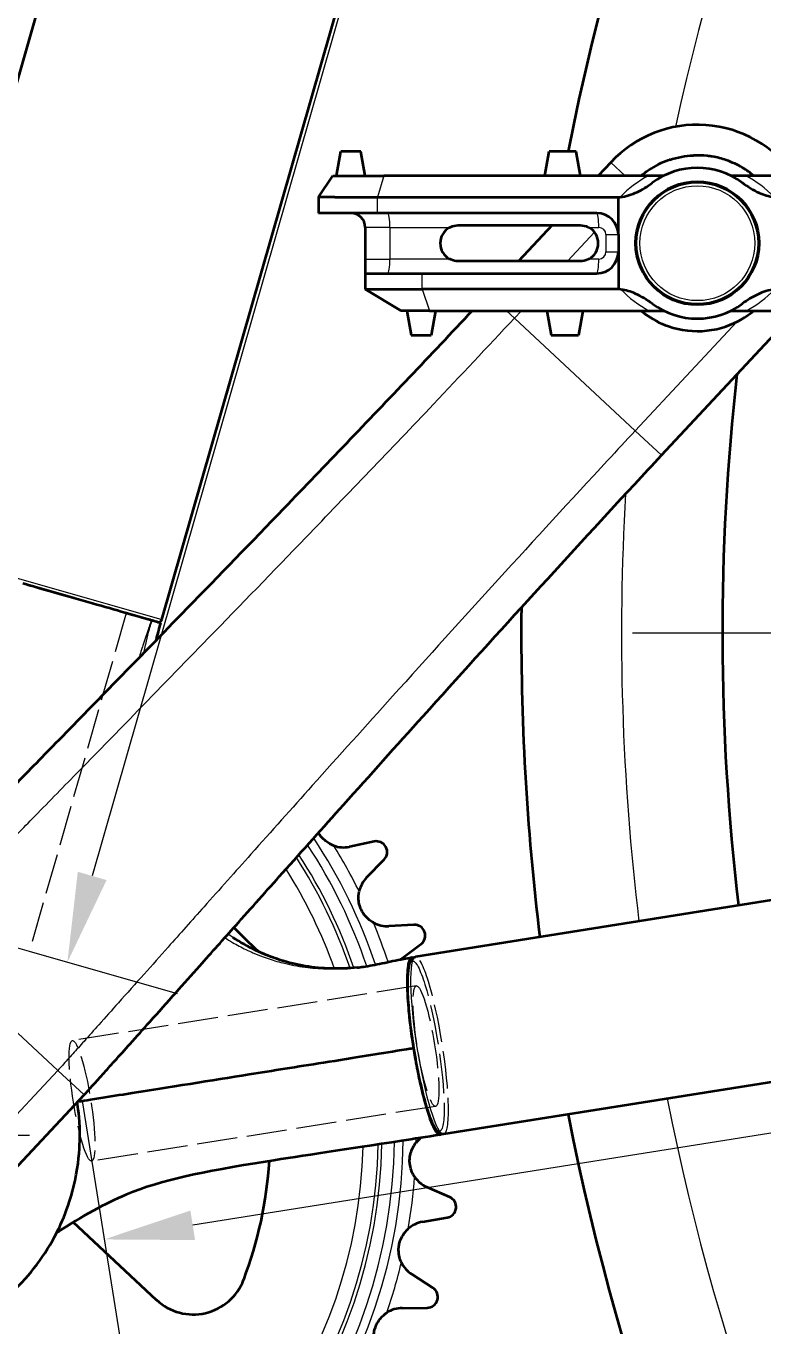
# Model space of a CAD drawing. Header units: millimetres. Extents: x 103 to 2059, y 115 to 1460.
# Drawn here: x 1224.3 to 1326.9, y 564.4 to 745.5 of the extents above; entities that cross this region are included whole.
import ezdxf

# ---------------------------------------------------------------- set-up
doc = ezdxf.new("R2010")
doc.units = ezdxf.units.MM
doc.header["$LTSCALE"] = 5
doc.linetypes.add('CHAIN', pattern=[0.3543, 0.2362, -0.0295, 0.0591, -0.0295])
doc.linetypes.add('DASHED', pattern=[0.2068, 0.1655, -0.0413])
for name, color, linetype, lineweight in [('Center Mark (ISO)', 7, 'Continuous', 9), ('Dimension (ISO)', 7, 'Continuous', 9), ('Hidden (ISO)', 7, 'DASHED', 9), ('Hidden Narrow (ISO)', 7, 'DASHED', 9), ('Visible (ISO)', 7, 'Continuous', 35), ('Visible Narrow (ISO)', 7, 'Continuous', 9)]:
    doc.layers.add(name, color=color, linetype=linetype, lineweight=lineweight)
doc.styles.add('Note Text (ISO)', font='tahoma.ttf')
doc.dimstyles.new('Default (ISO)', dxfattribs={"dimscale": 5, "dimtxt": 3.5, "dimasz": 2.5, "dimexe": 3.175, "dimexo": 0, "dimgap": 0.762, "dimtad": 1, "dimdec": 1, "dimrnd": 1e-08, "dimzin": 4, "dimtxsty": 'Note Text (ISO)', "dimcen": 0.09, "dimdle": 10, "dimclrd": 256, "dimclre": 256, "dimclrt": 256, "dimadec": 0, "dimazin": 0, "dimtfac": 1.001486, "dimtmove": 0, "dimatfit": 3, "dimfxl": 0, "dimtolj": 1, "dimtzin": 0, "dimlwd": -1, "dimlwe": -1, "dimarcsym": 0})

# ---------------------------------------------------------------- blocks, each defined once
blk = doc.blocks.new('*D5')
at = {"layer": 'Defpoints', "color": 0}
for p in [(881.23, 1080.41), (1321.29, 1080.41), (1221.3, 1034.49), (1204.71, 673.84)]:
    blk.add_point(p, dxfattribs=at)
at = {"layer": 'Dimension (ISO)'}
blk.add_arc((1321.29, 1080.41), 110.03, 186.5127, 247.4873, dxfattribs=at)
for points in [[(1209.89, 1067.81), (1214.05, 1068.05), (1211.26, 1080.41)], [(1279.85, 980.74), (1278.48, 976.8), (1290.96, 974.65)]]:
    blk.add_solid(points, dxfattribs=at)
at = {"layer": 'Dimension (ISO)', "insert": (1239.83, 1041.1), "char_height": 17.5, "attachment_point": 1, "rotation": 307, "style": 'Note Text (ISO)'}
blk.add_mtext('\\A1;74°', dxfattribs=at)
blk = doc.blocks.new('*D9')
at = {"layer": 'Defpoints', "color": 0}
for p in [(1345.64, 1037.63), (1627.65, 678.26), (1612.28, 666.19)]:
    blk.add_point(p, dxfattribs=at)
at = {"layer": 'Dimension (ISO)'}
for p, q in [((1345.64, 1037.63), (1317.77, 1015.77)), ((1337.98, 1015.73), (1604.56, 676.03)), ((1627.65, 678.26), (1599.79, 656.39))]:
    blk.add_line(p, q, dxfattribs=at)
for points in [[(1339.62, 1017.02), (1336.34, 1014.45), (1330.26, 1025.57)], [(1606.2, 677.31), (1602.92, 674.74), (1612.28, 666.19)]]:
    blk.add_solid(points, dxfattribs=at)
at = {"layer": 'Dimension (ISO)', "insert": (1440.43, 928.81), "char_height": 17.5, "attachment_point": 1, "rotation": 308.1229, "style": 'Note Text (ISO)'}
blk.add_mtext('\\A1; \\fTahoma|b0|i0;{\\H17.5000;(361,7) - 460,7}', dxfattribs=at)
blk = doc.blocks.new('*D10')
at = {"layer": 'Defpoints', "color": 0}
for p in [(1348.19, 1047.25), (1224.71, 616.61), (1230.02, 615.09)]:
    blk.add_point(p, dxfattribs=at)
at = {"layer": 'Dimension (ISO)'}
for p, q in [((1348.19, 1047.25), (1368.76, 1041.36)), ((1350.06, 1033.72), (1233.46, 627.1)), ((1224.71, 616.61), (1245.28, 610.71))]:
    blk.add_line(p, q, dxfattribs=at)
for points in [[(1348.06, 1034.29), (1352.06, 1033.14), (1353.5, 1045.73)], [(1231.46, 627.68), (1235.47, 626.53), (1230.02, 615.09)]]:
    blk.add_solid(points, dxfattribs=at)
at = {"layer": 'Dimension (ISO)', "insert": (1242.65, 756.87), "char_height": 17.5, "attachment_point": 1, "rotation": 74, "style": 'Note Text (ISO)'}
blk.add_mtext('\\A1; \\fTahoma|b0|i0;{\\H17.5000;(350,0) - 448,0}', dxfattribs=at)
blk = doc.blocks.new('*D11')
at = {"layer": 'Defpoints', "color": 0}
for p in [(1620.89, 657.71), (1232.05, 595.77), (1235.12, 576.47)]:
    blk.add_point(p, dxfattribs=at)
at = {"layer": 'Dimension (ISO)'}
for p, q in [((1620.89, 657.71), (1626.47, 622.73)), ((1611.62, 636.44), (1247.47, 578.44)), ((1232.05, 595.77), (1237.62, 560.79))]:
    blk.add_line(p, q, dxfattribs=at)
for points in [[(1611.3, 638.5), (1611.95, 634.39), (1623.97, 638.41)], [(1247.14, 580.49), (1247.79, 576.38), (1235.12, 576.47)]]:
    blk.add_solid(points, dxfattribs=at)
at = {"layer": 'Dimension (ISO)', "insert": (1352.21, 622.4), "char_height": 17.5, "attachment_point": 1, "rotation": 9.0504, "style": 'Note Text (ISO)'}
blk.add_mtext('\\A1; \\fTahoma|b0|i0;{\\H17.5000;(300) - 398,0}', dxfattribs=at)
blk = doc.blocks.new('*D12')
at = {"layer": 'Defpoints', "color": 0}
for p in [(624.78, 661.37), (1641.2, 660.94), (1641.2, 191.37)]:
    blk.add_point(p, dxfattribs=at)
at = {"layer": 'Dimension (ISO)'}
for p, q in [((624.78, 661.37), (624.78, 175.49)), ((1641.2, 660.94), (1641.2, 175.49)), ((637.28, 191.37), (1628.7, 191.37))]:
    blk.add_line(p, q, dxfattribs=at)
for points in [[(637.28, 193.45), (637.28, 189.28), (624.78, 191.37)], [(1628.7, 193.45), (1628.7, 189.28), (1641.2, 191.37)]]:
    blk.add_solid(points, dxfattribs=at)
at = {"layer": 'Dimension (ISO)', "insert": (1090.59, 217.38), "char_height": 17.5, "attachment_point": 1, "style": 'Note Text (ISO)'}
blk.add_mtext('\\A1;1016,4', dxfattribs=at)
blk = doc.blocks.new('*D16')
at = {"layer": 'Defpoints', "color": 0}
for p in [(1201.75, 567.94), (1641.2, 328.44), (1201.75, 240.94)]:
    blk.add_point(p, dxfattribs=at)
at = {"layer": 'Dimension (ISO)'}
for p, q in [((1201.75, 567.94), (1201.75, 225.07)), ((1641.2, 328.44), (1641.2, 225.07)), ((1628.7, 240.94), (1214.25, 240.94))]:
    blk.add_line(p, q, dxfattribs=at)
for points in [[(1214.25, 243.03), (1214.25, 238.86), (1201.75, 240.94)], [(1628.7, 243.03), (1628.7, 238.86), (1641.2, 240.94)]]:
    blk.add_solid(points, dxfattribs=at)
at = {"layer": 'Dimension (ISO)', "insert": (1400.01, 266.97), "char_height": 17.5, "attachment_point": 1, "style": 'Note Text (ISO)'}
blk.add_mtext('\\A1;439,5', dxfattribs=at)
blk = doc.blocks.new('*D17')
at = {"layer": 'Defpoints', "color": 0}
for p in [(178.7, 1142.44), (813.68, 1142.44), (1641.2, 312.94)]:
    blk.add_point(p, dxfattribs=at)
at = {"layer": 'Dimension (ISO)'}
for p, q in [((813.68, 1142.44), (162.83, 1142.44)), ((178.7, 325.44), (178.7, 1129.94)), ((1641.2, 312.94), (162.83, 312.94))]:
    blk.add_line(p, q, dxfattribs=at)
for points in [[(176.62, 1129.94), (180.79, 1129.94), (178.7, 1142.44)], [(176.62, 325.44), (180.79, 325.44), (178.7, 312.94)]]:
    blk.add_solid(points, dxfattribs=at)
at = {"layer": 'Dimension (ISO)', "insert": (152.64, 698.83), "char_height": 17.5, "attachment_point": 1, "rotation": 90, "style": 'Note Text (ISO)'}
blk.add_mtext('\\A1;829,5', dxfattribs=at)
blk = doc.blocks.new('*D18')
at = {"layer": 'Defpoints', "color": 0}
for p in [(129.29, 1279.41), (1543.27, 1279.41), (1641.2, 312.94)]:
    blk.add_point(p, dxfattribs=at)
at = {"layer": 'Dimension (ISO)'}
for p, q in [((1543.27, 1279.41), (113.41, 1279.41)), ((129.29, 325.44), (129.29, 1266.91)), ((1641.2, 312.94), (113.41, 312.94))]:
    blk.add_line(p, q, dxfattribs=at)
for points in [[(127.2, 1266.91), (131.37, 1266.91), (129.29, 1279.41)], [(127.2, 325.44), (131.37, 325.44), (129.29, 312.94)]]:
    blk.add_solid(points, dxfattribs=at)
at = {"layer": 'Dimension (ISO)', "insert": (103.27, 780.31), "char_height": 17.5, "attachment_point": 1, "rotation": 90, "style": 'Note Text (ISO)'}
blk.add_mtext('\\A1;966,5', dxfattribs=at)
blk = doc.blocks.new('*D19')
at = {"layer": 'Defpoints', "color": 0}
for p in [(276.78, 661.37), (1989.2, 660.94), (1989.2, 131.37)]:
    blk.add_point(p, dxfattribs=at)
at = {"layer": 'Dimension (ISO)'}
for p, q in [((276.78, 661.37), (276.78, 115.49)), ((1989.2, 660.94), (1989.2, 115.49)), ((289.28, 131.37), (1976.7, 131.37))]:
    blk.add_line(p, q, dxfattribs=at)
for points in [[(289.28, 133.45), (289.28, 129.28), (276.78, 131.37)], [(1976.7, 133.45), (1976.7, 129.28), (1989.2, 131.37)]]:
    blk.add_solid(points, dxfattribs=at)
at = {"layer": 'Dimension (ISO)', "insert": (1090.59, 157.39), "char_height": 17.5, "attachment_point": 1, "style": 'Note Text (ISO)'}
blk.add_mtext('\\A1;1712,4', dxfattribs=at)

msp = doc.modelspace()

# ---------------------------------------------------------------- linework, layer by layer
at = {"layer": 'Center Mark (ISO)', "linetype": 'CHAIN', "ltscale": 23.990969}
msp.add_line((1973.7, 660.94), (1308.7, 660.94), dxfattribs=at)
at = {"layer": 'Center Mark (ISO)', "linetype": 'CHAIN', "ltscale": 10.223008}
msp.add_line((1224.75, 590.94), (1178.75, 590.94), dxfattribs=at)
at = {"layer": 'Hidden (ISO)', "ltscale": 3.513923}
msp.add_line((1238.06, 663.76), (1230.94, 665.79), dxfattribs=at)
at = {"layer": 'Hidden (ISO)', "ltscale": 6.769814}
msp.add_line((1238.21, 663.71), (1224.71, 616.61), dxfattribs=at)
at = {"layer": 'Hidden (ISO)', "ltscale": 6.510623}
msp.add_line((1195.87, 624.88), (1224.71, 616.61), dxfattribs=at)
at = {"layer": 'Hidden (ISO)', "ltscale": 6.769826}
for p, q in [((1278.61, 611.79), (1230.71, 604.16)), ((1281.28, 595.01), (1233.38, 587.38))]:
    msp.add_line(p, q, dxfattribs=at)
at = {"layer": 'Hidden (ISO)', "ltscale": 6.456368}
for centre, major_axis in [((1279.94, 603.4), (-1.34, 8.39)), ((1232.05, 595.77), (1.34, -8.39))]:
    msp.add_ellipse(centre, major_axis=major_axis, ratio=0.142356, dxfattribs=at)
at = {"layer": 'Hidden Narrow (ISO)', "ltscale": 6.329772}
msp.add_ellipse((1280.43, 603.48), major_axis=(-1.97, 12.34), ratio=0.142356, start_param=3.141593, end_param=6.283185, dxfattribs=at)
at = {"layer": 'Hidden Narrow (ISO)', "ltscale": 6.628998}
msp.add_ellipse((1279.94, 603.4), major_axis=(-1.89, 11.85), ratio=0.142356, dxfattribs=at)
at = {"layer": 'Visible (ISO)'}
for p, q in [((1204.71, 673.84), (1300.91, 1009.32)), ((1243.16, 662.81), (1339.36, 998.29)), ((1267.47, 724.64), (1268.07, 728.04)), ((1270.87, 728.04), (1268.07, 728.04)), ((1271.47, 724.64), (1270.87, 728.04)), ((1296.47, 724.64), (1297.07, 728.04)), ((1300.87, 728.04), (1297.07, 728.04)), ((1301.47, 724.64), (1300.87, 728.04)), ((1305.66, 726.5), (1303.92, 724.64)), ((1264.97, 721.64), (1266.97, 724.64)), ((1266.97, 724.64), (1274.09, 724.64)), ((1310.9, 724.64), (1274.09, 724.64)), ((1313.04, 724.64), (1310.9, 724.64)), ((1324.46, 724.64), (1322.4, 724.64)), ((1355.01, 724.64), (1324.46, 724.64)), ((1267.23, 721.64), (1264.97, 721.64)), ((1264.97, 721.64), (1264.97, 719.44)), ((1267.23, 721.64), (1273.2, 721.64)), ((1273.2, 721.64), (1306.72, 721.64)), ((1306.72, 721.64), (1306.98, 721.67)), ((1306.72, 716.44), (1306.72, 721.64)), ((1273.2, 719.44), (1264.97, 719.44)), ((1303.72, 719.44), (1273.2, 719.44)), ((1304.2, 719.4), (1304.2, 719.4)), ((1271.47, 717.44), (1271.47, 713.04)), ((1284.42, 717.74), (1301.42, 717.74)), ((1297.49, 717.74), (1292.82, 712.74)), ((1306.72, 716.44), (1306.72, 714.04)), ((1306.72, 714.04), (1306.72, 708.84)), ((1271.47, 713.04), (1271.47, 711.21)), ((1301.42, 712.74), (1284.42, 712.74)), ((1271.47, 711.21), (1271.47, 708.84)), ((1271.55, 711.04), (1279.39, 711.04)), ((1279.39, 711.04), (1303.72, 711.04)), ((1304.2, 711.08), (1304.2, 711.08)), ((1271.47, 708.84), (1279.39, 708.84)), ((1271.47, 708.84), (1276.47, 705.84)), ((1306.72, 708.84), (1279.39, 708.84)), ((1307.07, 708.8), (1306.72, 708.84)), ((1280.43, 705.84), (1276.47, 705.84)), ((1277.27, 705.84), (1277.87, 702.44)), ((1280.43, 705.84), (1310.98, 705.84)), ((1281.27, 705.84), (1280.67, 702.44)), ((1296.77, 705.84), (1297.37, 702.44)), ((1301.77, 705.84), (1301.17, 702.44)), ((1310.98, 705.84), (1313.04, 705.84)), ((1322.4, 705.84), (1324.54, 705.84)), ((1324.54, 705.84), (1361.35, 705.84)), ((1312.73, 685.7), (1329.78, 703.98)), ((1277.87, 702.44), (1280.67, 702.44)), ((1297.37, 702.44), (1301.17, 702.44)), ((1230.94, 665.79), (1223.8, 667.84)), ((1242.54, 662.47), (1238.06, 663.76)), ((1238.21, 663.71), (1238.21, 663.71)), ((1243.02, 662.33), (1243.02, 662.33)), ((1570.54, 662.35), (1278.47, 615.82)), ((1574.47, 637.66), (1282.4, 591.13)), ((1272.72, 631.9), (1269.31, 631.17)), ((1271.68, 626.88), (1274.11, 629.39)), ((1278.26, 620.29), (1274.77, 620.1)), ((1276.44, 615.5), (1279.24, 617.6)), ((1215.27, 578.32), (1232.33, 596.6)), ((1283.24, 582.36), (1280.05, 583.77)), ((1279.45, 578.91), (1282.89, 579.51)), ((1242.42, 568.03), (1230.82, 578.86)), ((1280.9, 569.72), (1277.96, 571.61)), ((1276.61, 566.9), (1280.1, 566.96))]:
    msp.add_line(p, q, dxfattribs=at)
for radius in [8.6, 8.5]:
    msp.add_circle((1317.72, 715.24), radius, dxfattribs=at)
for centre, radius, start, end in [((1641.2, 660.94), 348, 191.1089, 126.0644), ((1641.2, 660.94), 348, 130.1814, 168.8834), ((1317.72, 715.24), 16.5, 34.7291, 136.9834), ((1317.72, 715.24), 10.5, 53.4511, 126.7887), ((1269.47, 717.44), 2, 0, 90), ((1303.72, 716.44), 3, 0, 90), ((1284.42, 715.24), 2.5, 118.3576, 241.6424), ((1301.42, 715.24), 2.5, 298.3576, 61.6424), ((1303.72, 714.04), 3, 270, 0), ((1317.72, 715.24), 10.5, 233.4511, 306.7887), ((1641.2, 660.94), 320, 173.5361, 186.8117), ((1641.2, 660.94), 320, 173.5361, 186.8117), ((1242.68, 662.95), 0.5, 254, 344), ((1641.2, 660.94), 348, 179.4155, 186.9919), ((1268.47, 635.08), 4, 249.9291, 282.1176), ((1273.04, 630.43), 1.5, 315.8492, 102.1176), ((1274.55, 624.1), 4, 135.8492, 168.0376), ((1274.55, 624.1), 4, 240.9291, 273.1176), ((1278.34, 618.8), 1.5, 306.8492, 93.1176), ((1278.84, 612.3), 4, 126.8492, 127.4465), ((1281.67, 587.43), 4, 126.7213, 141.0376), ((1201.75, 590.94), 56.5, 339.1654, 356.3866), ((1281.67, 587.43), 4, 213.9291, 246.1176), ((1282.63, 580.99), 1.5, 279.8492, 66.1176), ((1280.13, 574.97), 4, 99.8492, 132.0376), ((1280.13, 574.97), 4, 204.9291, 237.1176), ((1247.54, 573.52), 7.5, 226.9834, 339.1654), ((1280.08, 568.46), 1.5, 270.8492, 57.1176), ((1276.67, 562.91), 4, 90.8492, 123.0376)]:
    msp.add_arc(centre, radius, start, end, dxfattribs=at)
for points, knots in [([(1313.87, 726.87), (1313.83, 726.86), (1313.79, 726.84), (1313.75, 726.83), (1312.71, 726.47), (1311.78, 725.99), (1310.96, 725.45)], [0.07294431, 0.07294431, 0.07294431, 0.07294431, 0.07553089, 0.07553089, 0.07553089, 0.13889485, 0.13889485, 0.13889485, 0.13889485]), ([(1325.58, 724.64), (1325.1, 725.03), (1324.58, 725.41), (1324, 725.76), (1323.32, 726.17), (1322.55, 726.53), (1321.73, 726.81), (1321.11, 727.03), (1320.47, 727.2), (1319.79, 727.31), (1319.57, 727.35), (1319.34, 727.38), (1319.11, 727.41), (1318.48, 727.48), (1317.83, 727.5), (1317.2, 727.47)], [-0.169145, -0.169145, -0.169145, -0.169145, -0.1266034, -0.1266034, -0.1266034, -0.0760698, -0.0760698, -0.0760698, -0.0381696, -0.0381696, -0.0381696, -0.0255362, -0.0255362, -0.0255362, 0.0096056, 0.0096056, 0.0096056, 0.0096056]), ([(1306.98, 721.67), (1307.78, 721.75), (1308.59, 722.02), (1310.07, 722.71), (1310.77, 723.16), (1311.43, 723.65)], [0, 0, 0, 0, 0.2438607, 0.2438607, 0.4887842, 0.4887842, 0.4887842, 0.4887842]), ([(1323.97, 723.68), (1324.71, 723.13), (1325.5, 722.64), (1326.98, 721.99), (1327.67, 721.77), (1328.37, 721.68)], [0.0000258, 0.0000258, 0.0000258, 0.0000258, 0.2751123, 0.2751123, 0.4886286, 0.4886286, 0.4886286, 0.4886286]), ([(1283.23, 717.44), (1283.27, 717.46), (1283.32, 717.48), (1283.69, 717.66), (1284.07, 717.74), (1284.42, 717.74)], [0.8216571, 0.8216571, 0.8216571, 0.8216571, 0.8352152, 0.8352152, 0.9429833, 0.9429833, 0.9429833, 0.9429833]), ([(1301.42, 717.74), (1301.78, 717.74), (1302.15, 717.66), (1302.53, 717.48), (1302.57, 717.46), (1302.61, 717.44)], [0.9429833, 0.9429833, 0.9429833, 0.9429833, 1.0507664, 1.0507664, 1.0634255, 1.0634255, 1.0634255, 1.0634255]), ([(1284.42, 712.74), (1284.07, 712.74), (1283.7, 712.82), (1283.33, 712.99), (1283.28, 713.02), (1283.23, 713.04)], [0.9429833, 0.9429833, 0.9429833, 0.9429833, 1.0489498, 1.0489498, 1.0641236, 1.0641236, 1.0641236, 1.0641236]), ([(1302.61, 713.04), (1302.56, 713.02), (1302.52, 712.99), (1302.14, 712.82), (1301.77, 712.74), (1301.42, 712.74)], [0.8227101, 0.8227101, 0.8227101, 0.8227101, 0.8370119, 0.8370119, 0.9429833, 0.9429833, 0.9429833, 0.9429833]), ([(1271.47, 711.21), (1271.47, 711.17), (1271.47, 711.14), (1271.49, 711.06), (1271.51, 711.04), (1271.55, 711.04)], [-0.43354211, -0.43354211, -0.43354211, -0.43354211, -0.40018289, -0.40018289, -0.34121317, -0.34121317, -0.34121317, -0.34121317]), ([(1311.47, 706.8), (1310.73, 707.35), (1309.94, 707.84), (1308.46, 708.49), (1307.77, 708.71), (1307.07, 708.8)], [0.0000258, 0.0000258, 0.0000258, 0.0000258, 0.2751123, 0.2751123, 0.4886286, 0.4886286, 0.4886286, 0.4886286]), ([(1328.47, 708.81), (1327.66, 708.73), (1326.86, 708.46), (1325.38, 707.77), (1324.67, 707.32), (1324.01, 706.83)], [0, 0, 0, 0, 0.2438607, 0.2438607, 0.4887842, 0.4887842, 0.4887842, 0.4887842]), ([(1286.38, 705.84), (1283.46, 702.73), (1280.53, 699.62), (1271.77, 690.39), (1265.94, 684.3), (1255.62, 673.59), (1251.14, 668.96), (1243.2, 660.79), (1239.76, 657.25), (1233.66, 651), (1231.01, 648.29), (1226.33, 643.49), (1224.29, 641.4), (1220.68, 637.71), (1219.11, 636.11), (1216.34, 633.27), (1215.13, 632.03), (1212.99, 629.84), (1212.06, 628.88), (1210.48, 627.26), (1209.84, 626.6), (1208.55, 625.27), (1207.9, 624.6), (1206.93, 623.58), (1206.6, 623.24), (1205.94, 622.56), (1205.62, 622.21), (1205.27, 621.84)], [-11.831263, -11.831263, -11.831263, -11.831263, -10.547511, -10.547511, -7.994748, -7.994748, -6.031084, -6.031084, -4.520573, -4.520573, -3.358641, -3.358641, -2.464848, -2.464848, -1.777314, -1.777314, -1.248443, -1.248443, -0.841618, -0.841618, -0.560988, -0.560988, -0.280498, -0.280498, -0.140249, -0.140249, 0, 0, 0, 0]), ([(1309.87, 705.84), (1310.06, 705.68), (1310.26, 705.52), (1310.47, 705.37), (1311.38, 704.69), (1312.47, 704.09), (1313.71, 703.67), (1315.35, 703.1), (1317.26, 702.86), (1319.08, 703.07), (1319.99, 703.17), (1320.87, 703.37), (1321.7, 703.65), (1323.22, 704.18), (1324.53, 704.97), (1325.58, 705.84)], [-0.1690851, -0.1690851, -0.1690851, -0.1690851, -0.1518702, -0.1518702, -0.1518702, -0.0760698, -0.0760698, -0.0760698, 0.0249973, 0.0249973, 0.0249973, 0.0755309, 0.0755309, 0.0755309, 0.1692475, 0.1692475, 0.1692475, 0.1692475]), ([(1232.33, 596.6), (1232.65, 596.94), (1232.95, 597.28), (1233.55, 597.94), (1233.85, 598.26), (1234.42, 598.89), (1234.68, 599.18), (1235.51, 600.1), (1236.06, 600.72), (1237.33, 602.13), (1238.04, 602.92), (1239.68, 604.75), (1240.6, 605.79), (1242.72, 608.16), (1243.92, 609.5), (1246.23, 612.1), (1247.34, 613.35), (1250.12, 616.47), (1251.79, 618.35), (1255.63, 622.66), (1257.8, 625.09), (1262.8, 630.69), (1265.63, 633.86), (1272.15, 641.14), (1275.84, 645.26), (1284.37, 654.73), (1289.22, 660.1), (1299.04, 670.88), (1304, 676.3), (1310.24, 683.03), (1311.48, 684.37), (1312.73, 685.7)], [0, 0, 0, 0, 0.131537, 0.131537, 0.263074, 0.263074, 0.382625, 0.382625, 0.633714, 0.633714, 0.95854, 0.95854, 1.381609, 1.381609, 1.931599, 1.931599, 2.445799, 2.445799, 3.214652, 3.214652, 4.214161, 4.214161, 5.513523, 5.513523, 7.202693, 7.202693, 9.398615, 9.398615, 11.611085, 11.611085, 12.16066, 12.16066, 12.16066, 12.16066]), ([(1241.7, 662.71), (1241.32, 662.82), (1240.53, 663.05), (1237.75, 663.84), (1236.31, 664.26), (1233.12, 665.17), (1231.39, 665.67), (1226.86, 666.96), (1224.71, 667.58), (1223.8, 667.84)], [-0.9236692, -0.9236692, -0.9236692, -0.9236692, -0.6688954, -0.6688954, -0.4743845, -0.4743845, -0.2842857, -0.2842857, -0.000001, -0.000001, -0.000001, -0.000001]), ([(1241.81, 662.68), (1241.79, 662.69), (1241.77, 662.69), (1241.74, 662.7), (1241.72, 662.7), (1241.7, 662.71)], [0, 0, 0, 0, 0.01508275, 0.01508275, 0.03006827, 0.03006827, 0.03006827, 0.03006827]), ([(1243.02, 662.33), (1243.01, 662.34), (1243, 662.34), (1242.89, 662.37), (1242.8, 662.39), (1242.43, 662.5), (1242.04, 662.61), (1241.81, 662.68)], [-0.3530873, -0.3530873, -0.3530873, -0.3530873, -0.2765319, -0.2765319, -0.2043525, -0.2043525, -0.0138939, -0.0138939, -0.0138939, -0.0138939]), ([(1267.1, 631.32), (1266.71, 631.46), (1266.34, 631.66), (1265.78, 632.11), (1265.57, 632.31), (1265.23, 632.71), (1265.1, 632.91), (1264.98, 633.12), (1264.98, 633.12), (1264.98, 633.13)], [-0.6703108, -0.6703108, -0.6703108, -0.6703108, -0.5494008, -0.5494008, -0.4687436, -0.4687436, -0.4014478, -0.4014478, -0.4006787, -0.4006787, -0.4006787, -0.4006787]), ([(1272.61, 620.6), (1272.42, 620.7), (1272.24, 620.82), (1271.8, 621.17), (1271.56, 621.42), (1271.2, 621.9), (1271.07, 622.11), (1270.87, 622.53), (1270.78, 622.74), (1270.63, 623.24), (1270.58, 623.53), (1270.53, 624.2), (1270.56, 624.57), (1270.64, 624.93)], [-0.7207378, -0.7207378, -0.7207378, -0.7207378, -0.6587958, -0.6587958, -0.5600043, -0.5600043, -0.4915829, -0.4915829, -0.4271545, -0.4271545, -0.344407, -0.344407, -0.2370264, -0.2370264, -0.2370264, -0.2370264]), ([(1270.42, 614.35), (1269.17, 614.22), (1267.94, 614.17), (1265.49, 614.23), (1264.29, 614.35), (1261.94, 614.75), (1260.77, 615.03), (1258.48, 615.76), (1257.36, 616.21), (1255.15, 617.26), (1254.08, 617.86), (1253.05, 618.54)], [0.879729, 0.879729, 0.879729, 0.879729, 1.417754, 1.417754, 1.955779, 1.955779, 2.493803, 2.493803, 3.031828, 3.031828, 3.569853, 3.569853, 3.569853, 3.569853]), ([(1270.42, 614.35), (1269.16, 614.21), (1267.94, 614.17), (1265.5, 614.23), (1264.3, 614.35), (1261.96, 614.74), (1260.81, 615.02), (1258.63, 615.71), (1257.6, 616.11), (1256.6, 616.57)], [-8.984012, -8.984012, -8.984012, -8.984012, -8.445129, -8.445129, -7.906247, -7.906247, -7.367364, -7.367364, -6.882524, -6.882524, -6.882524, -6.882524]), ([(1270.42, 614.35), (1270.63, 614.37), (1270.92, 614.41), (1271.6, 614.51), (1272.03, 614.59), (1272.91, 614.76), (1273.36, 614.85), (1274.8, 615.15), (1275.81, 615.37), (1277.22, 615.62), (1277.6, 615.69), (1277.98, 615.74)], [0, 0, 0, 0, 0.1406287, 0.1406287, 0.292919, 0.292919, 0.4396051, 0.4396051, 0.7541482, 0.7541482, 0.8697431, 0.8697431, 0.8697431, 0.8697431]), ([(1270.42, 614.35), (1270.63, 614.37), (1270.92, 614.41), (1271.6, 614.51), (1272.03, 614.59), (1272.91, 614.76), (1273.36, 614.85), (1274.8, 615.15), (1275.81, 615.37), (1277.22, 615.62), (1277.6, 615.69), (1277.98, 615.74)], [0, 0, 0, 0, 0.1406287, 0.1406287, 0.292919, 0.292919, 0.4396051, 0.4396051, 0.7541482, 0.7541482, 0.8697431, 0.8697431, 0.8697431, 0.8697431]), ([(1278.17, 615.71), (1278.08, 615.75), (1277.96, 615.78), (1277.71, 615.58), (1277.61, 615.35), (1277.39, 614.48), (1277.32, 613.65), (1277.3, 611.36), (1277.38, 609.99), (1277.57, 607.84), (1277.66, 606.93), (1277.93, 604.8), (1278.07, 603.85), (1278.19, 603.12)], [-1.142821, -1.142821, -1.142821, -1.142821, -1.01139, -1.01139, -0.873722, -0.873722, -0.651035, -0.651035, -0.394458, -0.394458, -0.222494, -0.222494, -0.000045, -0.000045, -0.000045, -0.000045]), ([(1282.4, 591.13), (1282.2, 591.1), (1282.01, 591.16), (1281.62, 591.38), (1281.45, 591.59), (1280.95, 592.38), (1280.63, 593.15), (1280.01, 595.01), (1279.72, 596.02), (1279.18, 598.24), (1278.91, 599.44), (1278.44, 601.94), (1278.23, 603.24), (1277.86, 605.79), (1277.71, 607.04), (1277.5, 609.39), (1277.43, 610.48), (1277.39, 612.41), (1277.41, 613.24), (1277.56, 614.6), (1277.64, 615.1), (1278.05, 615.64), (1278.23, 615.78), (1278.47, 615.82)], [2.579002, 2.579002, 2.579002, 2.579002, 2.692214, 2.692214, 2.894225, 2.894225, 3.290414, 3.290414, 3.62016, 3.62016, 3.943705, 3.943705, 4.265763, 4.265763, 4.587683, 4.587683, 4.910588, 4.910588, 5.237423, 5.237423, 5.585248, 5.585248, 5.720594, 5.720594, 5.720594, 5.720594]), ([(1231.46, 595.68), (1232.06, 595.77), (1232.65, 595.87), (1233.22, 595.96), (1234.81, 596.21), (1236.33, 596.45), (1237.77, 596.68), (1244.6, 597.76), (1249.95, 598.62), (1255.33, 599.48), (1258.64, 600), (1261.97, 600.54), (1265.66, 601.12), (1267.73, 601.45), (1269.9, 601.8), (1272.25, 602.18), (1273.82, 602.43), (1275.47, 602.7), (1277.21, 602.97), (1277.53, 603.02), (1277.86, 603.07), (1278.19, 603.12)], [1.0015635, 1.0015635, 1.0015635, 1.0015635, 1.0318641, 1.0318641, 1.0318641, 1.1156719, 1.1156719, 1.1156719, 1.5115695, 1.5115695, 1.5115695, 1.7557848, 1.7557848, 1.7557848, 1.8921823, 1.8921823, 1.8921823, 1.9832396, 1.9832396, 1.9832396, 2, 2, 2, 2]), ([(1278.19, 603.12), (1278.32, 602.3), (1278.47, 601.43), (1278.81, 599.67), (1278.97, 598.87), (1279.4, 596.98), (1279.71, 595.7), (1280.47, 593.26), (1280.79, 592.49), (1281.51, 591.07), (1281.76, 591.06), (1281.91, 591.06)], [-1.030608, -1.030608, -1.030608, -1.030608, -0.786645, -0.786645, -0.64872, -0.64872, -0.48343, -0.48343, -0.319919, -0.319919, -0.000031, -0.000031, -0.000031, -0.000031]), ([(1228.53, 577.43), (1229.11, 578.54), (1230.68, 581.81), (1231.7, 588.35), (1231.75, 590.02), (1231.73, 593.76), (1231.46, 594.85), (1231.38, 595.59)], [0.000001, 0.000001, 0.000001, 0.000001, 0.3783234, 0.3783234, 0.5480799, 0.5480799, 0.9536643, 0.9536643, 0.9536643, 0.9536643]), ([(1281.91, 591.06), (1280.04, 590.74), (1278.25, 590.48), (1276.55, 590.21), (1268.83, 589), (1262.76, 588.12), (1257.82, 587.33), (1248.56, 585.86), (1243.21, 584.77), (1238.23, 582.71), (1235.14, 581.43), (1232.2, 579.78), (1228.53, 577.43)], [-1.9999771, -1.9999771, -1.9999771, -1.9999771, -1.9480678, -1.9480678, -1.9480678, -1.7131926, -1.7131926, -1.7131926, -1.2737617, -1.2737617, -1.2737617, -1.0001647, -1.0001647, -1.0001647, -1.0001647]), ([(1278.35, 585.2), (1278.21, 585.4), (1278.09, 585.62), (1277.86, 586.16), (1277.77, 586.48), (1277.68, 587.04), (1277.66, 587.27), (1277.67, 587.73), (1277.69, 587.95), (1277.79, 588.45), (1277.87, 588.72), (1278.13, 589.34), (1278.33, 589.66), (1278.56, 589.95)], [-0.720715, -0.720715, -0.720715, -0.720715, -0.6481525, -0.6481525, -0.5542499, -0.5542499, -0.4888962, -0.4888962, -0.4266875, -0.4266875, -0.3456148, -0.3456148, -0.2370313, -0.2370313, -0.2370313, -0.2370313]), ([(1174.44, 578.51), (1175.88, 575.35), (1177.86, 572.46), (1182.99, 567.21), (1186.2, 565), (1193.34, 561.88), (1197.22, 561.03), (1205.07, 560.87), (1208.98, 561.56), (1216.24, 564.39), (1219.54, 566.48), (1224.87, 571.52), (1226.96, 574.33), (1228.53, 577.43)], [0.000001, 0.000001, 0.000001, 0.000001, 1.041341, 1.041341, 2.199104, 2.199104, 3.37621, 3.37621, 4.553299, 4.553299, 5.711063, 5.711063, 6.751806, 6.751806, 6.751806, 6.751806]), ([(1228.7, 577.73), (1228.7, 577.73), (1228.7, 577.73), (1228.7, 577.73), (1228.7, 577.73), (1228.7, 577.73), (1228.69, 577.72), (1228.69, 577.71), (1228.68, 577.7), (1228.66, 577.67), (1228.65, 577.64), (1228.59, 577.53), (1228.55, 577.46), (1228.5, 577.37), (1228.49, 577.36), (1228.49, 577.35)], [0.04201597, 0.04201597, 0.04201597, 0.04201597, 0.04238806, 0.04238806, 0.04325672, 0.04325672, 0.04586395, 0.04586395, 0.05370055, 0.05370055, 0.07318422, 0.07318422, 0.11129189, 0.11129189, 0.11510727, 0.11510727, 0.11510727, 0.11510727]), ([(1276.51, 573.29), (1276.4, 573.51), (1276.32, 573.74), (1276.18, 574.31), (1276.13, 574.64), (1276.13, 575.21), (1276.16, 575.44), (1276.23, 575.89), (1276.29, 576.1), (1276.46, 576.58), (1276.59, 576.84), (1276.94, 577.41), (1277.18, 577.7), (1277.46, 577.94)], [-0.7207106, -0.7207106, -0.7207106, -0.7207106, -0.6484878, -0.6484878, -0.5544322, -0.5544322, -0.4889809, -0.4889809, -0.4267015, -0.4267015, -0.3455757, -0.3455757, -0.2370312, -0.2370312, -0.2370312, -0.2370312]), ([(1228.53, 577.42), (1228.52, 577.41), (1228.51, 577.39), (1228.5, 577.37), (1228.49, 577.36), (1228.49, 577.35)], [0.10471699, 0.10471699, 0.10471699, 0.10471699, 0.11129189, 0.11129189, 0.11510727, 0.11510727, 0.11510727, 0.11510727]), ([(1228.79, 577.6), (1228.79, 577.6), (1228.79, 577.6), (1228.78, 577.59), (1228.76, 577.58), (1228.72, 577.55), (1228.68, 577.52), (1228.61, 577.48), (1228.58, 577.46), (1228.55, 577.44)], [0.05623463, 0.05623463, 0.05623463, 0.05623463, 0.06599774, 0.06599774, 0.08327262, 0.08327262, 0.1102991, 0.1102991, 0.12767875, 0.12767875, 0.12767875, 0.12767875]), ([(1272.82, 561.81), (1272.76, 562.03), (1272.72, 562.26), (1272.66, 562.84), (1272.67, 563.18), (1272.75, 563.75), (1272.81, 563.98), (1272.96, 564.41), (1273.05, 564.62), (1273.29, 565.07), (1273.46, 565.31), (1273.9, 565.81), (1274.18, 566.06), (1274.49, 566.26)], [-0.7208053, -0.7208053, -0.7208053, -0.7208053, -0.6524915, -0.6524915, -0.5565382, -0.5565382, -0.4899616, -0.4899616, -0.4268677, -0.4268677, -0.3451284, -0.3451284, -0.2370294, -0.2370294, -0.2370294, -0.2370294])]:
    msp.add_open_spline(points, degree=3, knots=knots, dxfattribs=at)
for points in [[(1313.87, 726.87), (1314.94, 727.22), (1316.07, 727.43), (1317.19, 727.48)], [(1309.87, 724.64), (1310.22, 724.93), (1310.58, 725.2), (1310.96, 725.45)], [(1242.36, 659.89), (1242.56, 660.69), (1242.79, 661.51), (1243.02, 662.33)], [(1256.61, 616.57), (1255.43, 617.7), (1254.28, 618.81), (1253.19, 619.92)], [(1282.08, 591.16), (1282.02, 591.1), (1281.96, 591.07), (1281.91, 591.06)], [(1228.53, 577.43), (1228.75, 577.57), (1228.97, 577.71), (1229.19, 577.85)], [(1228.56, 577.48), (1228.56, 577.48), (1228.55, 577.46), (1228.53, 577.42)], [(1228.53, 577.43), (1228.53, 577.43), (1228.53, 577.42), (1228.53, 577.42)]]:
    msp.add_open_spline(points, degree=3, dxfattribs=at)
at = {"layer": 'Visible Narrow (ISO)'}
for p, q in [((1305.66, 726.5), (1307.65, 724.64)), ((1274.09, 724.64), (1273.2, 721.64)), ((1273.2, 719.44), (1273.2, 721.64)), ((1274.91, 717.44), (1271.47, 717.44)), ((1274.91, 717.44), (1283.23, 717.44)), ((1274.91, 717.44), (1274.91, 713.04)), ((1302.61, 717.44), (1304, 717.44)), ((1299.66, 712.74), (1303.41, 716.76)), ((1305, 716.44), (1306.72, 716.44)), ((1305, 716.44), (1305, 714.04)), ((1305, 714.04), (1306.72, 714.04)), ((1271.47, 713.04), (1274.91, 713.04)), ((1283.23, 713.04), (1274.91, 713.04)), ((1304, 713.04), (1302.61, 713.04)), ((1279.39, 708.84), (1279.39, 711.04)), ((1279.39, 708.84), (1280.43, 705.84)), ((1291.15, 705.84), (1292.26, 704.81)), ((1292.26, 704.81), (1293.22, 705.84)), ((1292.26, 704.81), (1309.07, 689.12)), ((1323.26, 704.32), (1309.07, 689.12)), ((1312.73, 685.7), (1309.07, 689.12)), ((1204.71, 673.84), (1243.16, 662.81)), ((1243.02, 662.33), (1243.02, 662.32)), ((1228.67, 600.01), (1208.93, 618.43)), ((1228.67, 600.01), (1211.62, 581.73)), ((1232.33, 596.6), (1228.67, 600.01))]:
    msp.add_line(p, q, dxfattribs=at)
msp.add_circle((1317.72, 715.24), 8, dxfattribs=at)
for centre, radius, start, end in [((1641.2, 660.94), 334.04, 191.195, 125.9783), ((1641.2, 660.94), 334.04, 130.2675, 167.813), ((1318.18, 710.95), 15.5, 117.986, 136.2705), ((1317.19, 710.95), 15.5, 43.8158, 62.014), ((1304, 716.44), 1, 0, 90), ((1304, 714.04), 1, 270, 0), ((1318.26, 719.53), 15.5, 223.8158, 242.014), ((1317.27, 719.53), 15.5, 297.986, 316.2705), ((1641.2, 660.94), 334.04, 176.6744, 186.9059), ((1201.75, 590.94), 75.03, 145.5241, 359.4663), ((1201.75, 590.94), 73.81, 145.8043, 359.3091), ((1201.75, 590.94), 75.03, 18.5026, 33.5148), ((1201.75, 590.94), 72.05, 146.2332, 359.0749), ((1201.75, 590.94), 71.54, 146.3628, 359.0055), ((1201.75, 590.94), 73.81, 18.6343, 33.2655), ((1201.75, 590.94), 76.82, 26.256, 31.7107), ((1201.75, 590.94), 69.45, 146.9269, 358.71), ((1201.75, 590.94), 71.54, 19.0186, 32.7789), ((1201.75, 590.94), 72.05, 18.9143, 32.8906), ((1201.75, 590.94), 69.45, 19.5562, 32.3007), ((1201.75, 590.94), 76.82, 18.3451, 22.7107), ((1201.75, 590.94), 76.82, 359.256, 359.6877), ((1201.75, 590.94), 76.82, 350.256, 355.7107), ((1201.75, 590.94), 76.82, 341.256, 346.7107)]:
    msp.add_arc(centre, radius, start, end, dxfattribs=at)
for centre, major_axis, ratio, start_param, end_param in [((1274.63, 717.44), (0, 2), 0.139911, 4.712389, 6.283185), ((1303.72, 717.44), (0, 2), 0.139911, 4.712389, 6.283185), ((1274.63, 713.04), (0, -2), 0.139911, 0, 1.570796), ((1303.72, 713.04), (0, -2), 0.139911, 0, 1.570796), ((1280.43, 603.48), (1.97, -12.34), 0.142356, 3.141593, 6.283185)]:
    msp.add_ellipse(centre, major_axis=major_axis, ratio=ratio, start_param=start_param, end_param=end_param, dxfattribs=at)
for points, knots in [([(1208.93, 618.43), (1209.13, 618.65), (1209.37, 618.9), (1209.89, 619.44), (1210.16, 619.73), (1211.02, 620.61), (1211.63, 621.24), (1212.85, 622.5), (1213.47, 623.14), (1215.01, 624.71), (1215.92, 625.65), (1218.03, 627.82), (1219.23, 629.04), (1221.99, 631.87), (1223.56, 633.47), (1227.17, 637.16), (1229.21, 639.25), (1233.91, 644.06), (1236.57, 646.78), (1242.69, 653.07), (1246.16, 656.63), (1254.15, 664.87), (1258.67, 669.54), (1269.1, 680.37), (1275.02, 686.54), (1284.72, 696.77), (1288.48, 700.76), (1292.26, 704.81)], [0, 0, 0, 0, 0.140249, 0.140249, 0.280498, 0.280498, 0.560988, 0.560988, 0.841618, 0.841618, 1.248443, 1.248443, 1.777314, 1.777314, 2.464848, 2.464848, 3.358641, 3.358641, 4.520573, 4.520573, 6.031084, 6.031084, 7.994748, 7.994748, 10.547511, 10.547511, 12.157778, 12.157778, 12.157778, 12.157778]), ([(1309.07, 689.12), (1307.79, 687.74), (1306.5, 686.36), (1300.09, 679.44), (1295.03, 673.92), (1285.06, 662.97), (1280.16, 657.54), (1271.54, 647.98), (1267.82, 643.83), (1261.26, 636.5), (1258.41, 633.32), (1253.39, 627.69), (1251.21, 625.25), (1247.36, 620.93), (1245.69, 619.05), (1242.91, 615.93), (1241.8, 614.68), (1239.5, 612.09), (1238.31, 610.76), (1236.21, 608.41), (1235.3, 607.39), (1233.7, 605.6), (1233.01, 604.83), (1231.8, 603.47), (1231.28, 602.89), (1230.52, 602.05), (1230.28, 601.79), (1229.79, 601.24), (1229.54, 600.97), (1229.08, 600.45), (1228.86, 600.21), (1228.67, 600.01)], [-12.16066, -12.16066, -12.16066, -12.16066, -11.611085, -11.611085, -9.398615, -9.398615, -7.202693, -7.202693, -5.513523, -5.513523, -4.214161, -4.214161, -3.214652, -3.214652, -2.445799, -2.445799, -1.931599, -1.931599, -1.381609, -1.381609, -0.95854, -0.95854, -0.633714, -0.633714, -0.382625, -0.382625, -0.263074, -0.263074, -0.131537, -0.131537, 0, 0, 0, 0]), ([(1241.43, 661.92), (1241.38, 661.8), (1241.34, 661.66), (1241.04, 660.81), (1240.81, 660.07), (1240.54, 659.24), (1240.5, 659.13), (1240.47, 659.02)], [-9.7614388, -9.7614388, -9.7614388, -9.7614388, -9.7210212, -9.7210212, -9.5003275, -9.5003275, -9.4665829, -9.4665829, -9.4665829, -9.4665829]), ([(1241.02, 659.81), (1241.15, 660.36), (1241.28, 660.92), (1241.47, 661.62), (1241.52, 661.78), (1241.57, 661.93)], [9.5527493, 9.5527493, 9.5527493, 9.5527493, 9.7210212, 9.7210212, 9.7701682, 9.7701682, 9.7701682, 9.7701682]), ([(1241.69, 662.68), (1241.68, 662.65), (1241.67, 662.61), (1241.61, 662.43), (1241.55, 662.27), (1241.5, 662.12), (1241.47, 662.05), (1241.45, 661.99), (1241.43, 661.92)], [-9.84099353, -9.84099353, -9.84099353, -9.84099353, -9.83051045, -9.83051045, -9.78161427, -9.78161427, -9.78161427, -9.7614388, -9.7614388, -9.7614388, -9.7614388]), ([(1241.6, 662.04), (1241.65, 662.2), (1241.7, 662.36), (1241.77, 662.57), (1241.79, 662.63), (1241.81, 662.68)], [9.78161427, 9.78161427, 9.78161427, 9.78161427, 9.83051045, 9.83051045, 9.84719049, 9.84719049, 9.84719049, 9.84719049]), ([(1243.02, 662.32), (1242.92, 661.97), (1242.81, 661.6), (1242.6, 660.8), (1242.48, 660.37), (1242.36, 659.93)], [-6.0332907, -6.0332907, -6.0332907, -6.0332907, -5.9147486, -5.9147486, -5.7724571, -5.7724571, -5.7724571, -5.7724571]), ([(1240.67, 658.29), (1240.75, 658.62), (1240.83, 658.95), (1240.94, 659.46), (1240.98, 659.63), (1241.02, 659.81)], [9.3977577, 9.3977577, 9.3977577, 9.3977577, 9.5003275, 9.5003275, 9.5527493, 9.5527493, 9.5527493, 9.5527493]), ([(1240.43, 658.91), (1240.37, 658.72), (1240.31, 658.54), (1240.26, 658.36), (1240.16, 658.06), (1240.06, 657.76), (1239.97, 657.47)], [-9.4544551, -9.4544551, -9.4544551, -9.4544551, -9.3977577, -9.3977577, -9.3977577, -9.3032956, -9.3032956, -9.3032956, -9.3032956]), ([(1255.83, 616.41), (1256.3, 616.21), (1256.77, 616.02), (1257.25, 615.84), (1257.44, 615.77), (1257.63, 615.71), (1257.82, 615.64)], [-2.9066789, -2.9066789, -2.9066789, -2.9066789, -2.693166, -2.693166, -2.693166, -2.608121, -2.608121, -2.608121, -2.608121]), ([(1257.82, 615.64), (1258.55, 615.39), (1259.28, 615.17), (1260.03, 614.98), (1261.04, 614.73), (1262.07, 614.53), (1263.11, 614.4)], [-2.608121, -2.608121, -2.608121, -2.608121, -2.2878318, -2.2878318, -2.2878318, -1.8565138, -1.8565138, -1.8565138, -1.8565138]), ([(1263.11, 614.4), (1264.07, 614.27), (1265.04, 614.2), (1266.97, 614.14), (1267.93, 614.16), (1268.9, 614.22)], [-1.8565138, -1.8565138, -1.8565138, -1.8565138, -1.463264, -1.463264, -1.0804849, -1.0804849, -1.0804849, -1.0804849]), ([(1268.9, 614.22), (1269.37, 614.25), (1269.85, 614.29), (1270.36, 614.34), (1270.39, 614.35), (1270.42, 614.35)], [-1.0804849, -1.0804849, -1.0804849, -1.0804849, -0.8906078, -0.8906078, -0.8797292, -0.8797292, -0.8797292, -0.8797292])]:
    msp.add_open_spline(points, degree=3, knots=knots, dxfattribs=at)
for points in [[(1241.57, 661.93), (1241.58, 661.97), (1241.59, 662.01), (1241.6, 662.04)], [(1241.7, 662.71), (1241.7, 662.7), (1241.7, 662.69), (1241.69, 662.68)], [(1240.47, 659.02), (1240.46, 658.98), (1240.44, 658.94), (1240.43, 658.91)], [(1240.63, 658.15), (1240.64, 658.2), (1240.65, 658.24), (1240.67, 658.29)], [(1253.15, 619.87), (1253.38, 619.65), (1253.61, 619.42), (1253.84, 619.2)], [(1251.93, 618.5), (1252.28, 618.27), (1252.64, 618.05), (1253, 617.84)], [(1253.05, 618.54), (1252.82, 618.69), (1252.59, 618.84), (1252.37, 619)], [(1253, 617.84), (1253.62, 617.49), (1254.24, 617.16), (1254.88, 616.85)], [(1253.84, 619.2), (1254.72, 618.33), (1255.63, 617.47), (1256.56, 616.59)], [(1254.88, 616.85), (1255.19, 616.7), (1255.51, 616.55), (1255.83, 616.41)]]:
    msp.add_open_spline(points, degree=3, dxfattribs=at)

# ---------------------------------------------------------------- dimensions: what is measured, and where the dimension line sits
at = {"layer": 'Dimension (ISO)'}
for base, p1, p2, angle, picture, middle in [((129.29, 1279.41), (1641.2, 312.94), (1543.27, 1279.41), 90, '*D18', (129.29, 809.21)), ((178.7, 1142.44), (1641.2, 312.94), (813.68, 1142.44), 90, '*D17', (178.7, 727.69)), ((1989.2, 131.37), (276.78, 661.37), (1989.2, 660.94), 180, '*D19', (1125.46, 131.37)), ((1641.2, 191.37), (624.78, 661.37), (1641.2, 660.94), 180, '*D12', (1125.46, 191.37)), ((1201.745, 240.9435), (1641.2049, 328.4435), (1201.745, 567.9435), 180, '*D16', (1429.0729, 240.9435))]:
    dim = msp.add_linear_dim(base=base, p1=p1, p2=p2, angle=angle, dimstyle='Default (ISO)', override={"dimgap": 0.762, "dimdec": 1, "dimtol": 0, "dimlim": 0, "dimtp": 0, "dimtm": 0, "dimtdec": 2, "dimtofl": 0, "dimatfit": 1}, dxfattribs=at)
    dim.commit()
    dim.dimension.update_dxf_attribs({"geometry": picture, "text_midpoint": middle, "dimtype": 160})
dim = msp.add_angular_dim_3p(base=(1221.3, 1034.49), center=(1321.29, 1080.41), p1=(881.23, 1080.41), p2=(1204.71, 673.84), dimstyle='Default (ISO)', override={"dimgap": 0.762, "dimse1": 1, "dimse2": 1, "dimadec": 0, "dimtol": 0, "dimlim": 0, "dimtp": 0, "dimtm": 0, "dimtdec": 2}, dxfattribs=at)
dim.commit()
dim.dimension.update_dxf_attribs({"geometry": '*D5', "text_midpoint": (1233.42, 1014.2), "dimtype": 165})
for base, p1, p2, angle, text, picture, middle in [((1230.02, 615.09), (1348.19, 1047.25), (1224.71, 616.61), 74, ' \\fTahoma|b0|i0;{\\H17.5000;(350,0) - 448,0}', '*D10', (1291.76, 830.41)), ((1612.28, 666.19), (1345.64, 1037.63), (1627.65, 678.26), 128.1229, ' \\fTahoma|b0|i0;{\\H17.5000;(361,7) - 460,7}', '*D9', (1471.27, 845.88)), ((1235.12, 576.47), (1620.89, 657.71), (1232.05, 595.77), 9.0504, ' \\fTahoma|b0|i0;{\\H17.5000;(300) - 398,0}', '*D11', (1429.54, 607.44))]:
    dim = msp.add_linear_dim(base=base, p1=p1, p2=p2, angle=angle, text=text, dimstyle='Default (ISO)', override={"dimgap": 0.762, "dimdec": 1, "dimtol": 0, "dimlim": 0, "dimtp": 0, "dimtm": 0, "dimtdec": 2, "dimtofl": 0, "dimatfit": 1}, dxfattribs=at)
    dim.commit()
    dim.dimension.update_dxf_attribs({"geometry": picture, "text_midpoint": middle, "dimtype": 160})

doc.saveas('drawing.dxf')
